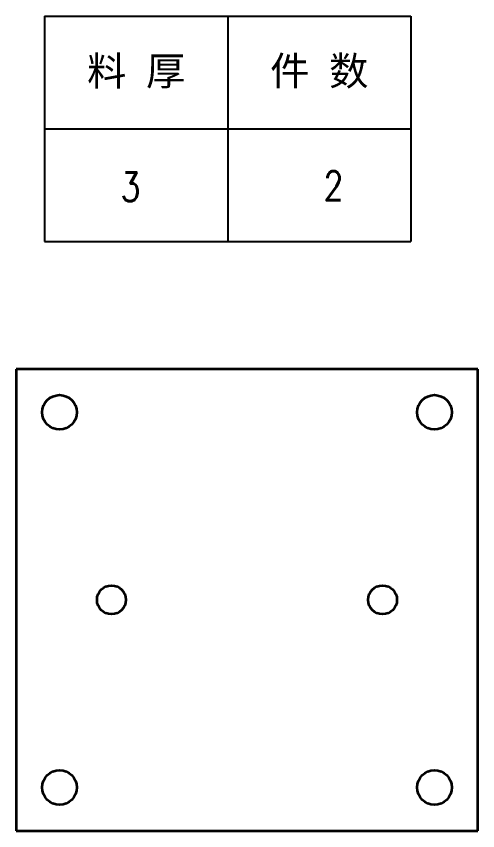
# Model space of a CAD drawing. Header units: millimetres. Extents: x 747 to 69177, y -20652 to 978.
# Drawn here: x 797.7 to 957.7, y 679.2 to 961.4 of the extents above; entities that cross this region are included whole.
import ezdxf
from ezdxf.enums import TextEntityAlignment as Align

# ---------------------------------------------------------------- set-up
doc = ezdxf.new("R2010")
doc.units = ezdxf.units.MM
doc.styles.add('DIM', font='romans.shx', dxfattribs={"width": 0.8, "oblique": 20, "bigfont": 'bigfont.shx'})
doc.styles.get("Standard").update_dxf_attribs({"font": 'txt', "bigfont": 'gbcbig.shx'})

# ---------------------------------------------------------------- blocks, each defined once
blk = doc.blocks.new('*T110')
at = {"color": 0, "linetype": 'ByBlock', "lineweight": -2, "transparency": 16777216}
for p, q in [((0, 0), (127, 0)), ((0, 0), (0, -78)), ((63.5, 0), (63.5, -78)), ((127, 0), (127, -78)), ((0, -39), (127, -39)), ((0, -78), (127, -78))]:
    blk.add_line(p, q, dxfattribs=at)
at = {"color": 0, "transparency": 16777216, "char_height": 10, "width": 60.5, "attachment_point": 5}
for s, insert in [('{\\fSimSun|b0|i0|c134|p2;料 厚}', (31.75, -19.5)), ('{\\fSimSun|b0|i0|c134|p2;件 数}', (95.25, -19.5))]:
    blk.add_mtext(s, dxfattribs=dict(at, insert=insert))
blk = doc.blocks.new('拆图参数')
blk.add_blockref('*T110', (-63.5, 78))
at = {"style": 'DIM', "width": 0.8}
blk.add_attdef('6', text='', height=10, dxfattribs=at).set_placement((-37.13, 18.91), align=Align.MIDDLE_LEFT)
blk.add_attdef('1', text='', height=10, dxfattribs=at).set_placement((36.65, 19.27), align=Align.MIDDLE_CENTER)

msp = doc.modelspace()

# ---------------------------------------------------------------- linework, layer by layer
at = {"color": 7, "lineweight": 35}
for p, q in [((957.694, 839.153), (797.694, 839.153)), ((797.694, 839.153), (797.694, 679.153)), ((957.694, 679.153), (957.694, 839.153)), ((797.694, 679.153), (957.694, 679.153))]:
    msp.add_line(p, q, dxfattribs=at)
for centre, radius in [((812.694, 824.153), 6), ((942.694, 824.153), 6), ((830.694, 759.153), 5), ((924.694, 759.153), 5), ((812.694, 694.153), 6), ((942.694, 694.153), 6)]:
    msp.add_circle(centre, radius, dxfattribs=at)

# ---------------------------------------------------------------- block references
msp.add_blockref('拆图参数', (871.014, 883.393)).add_auto_attribs({'1': '2', '6': '3'})

doc.saveas('drawing.dxf')
